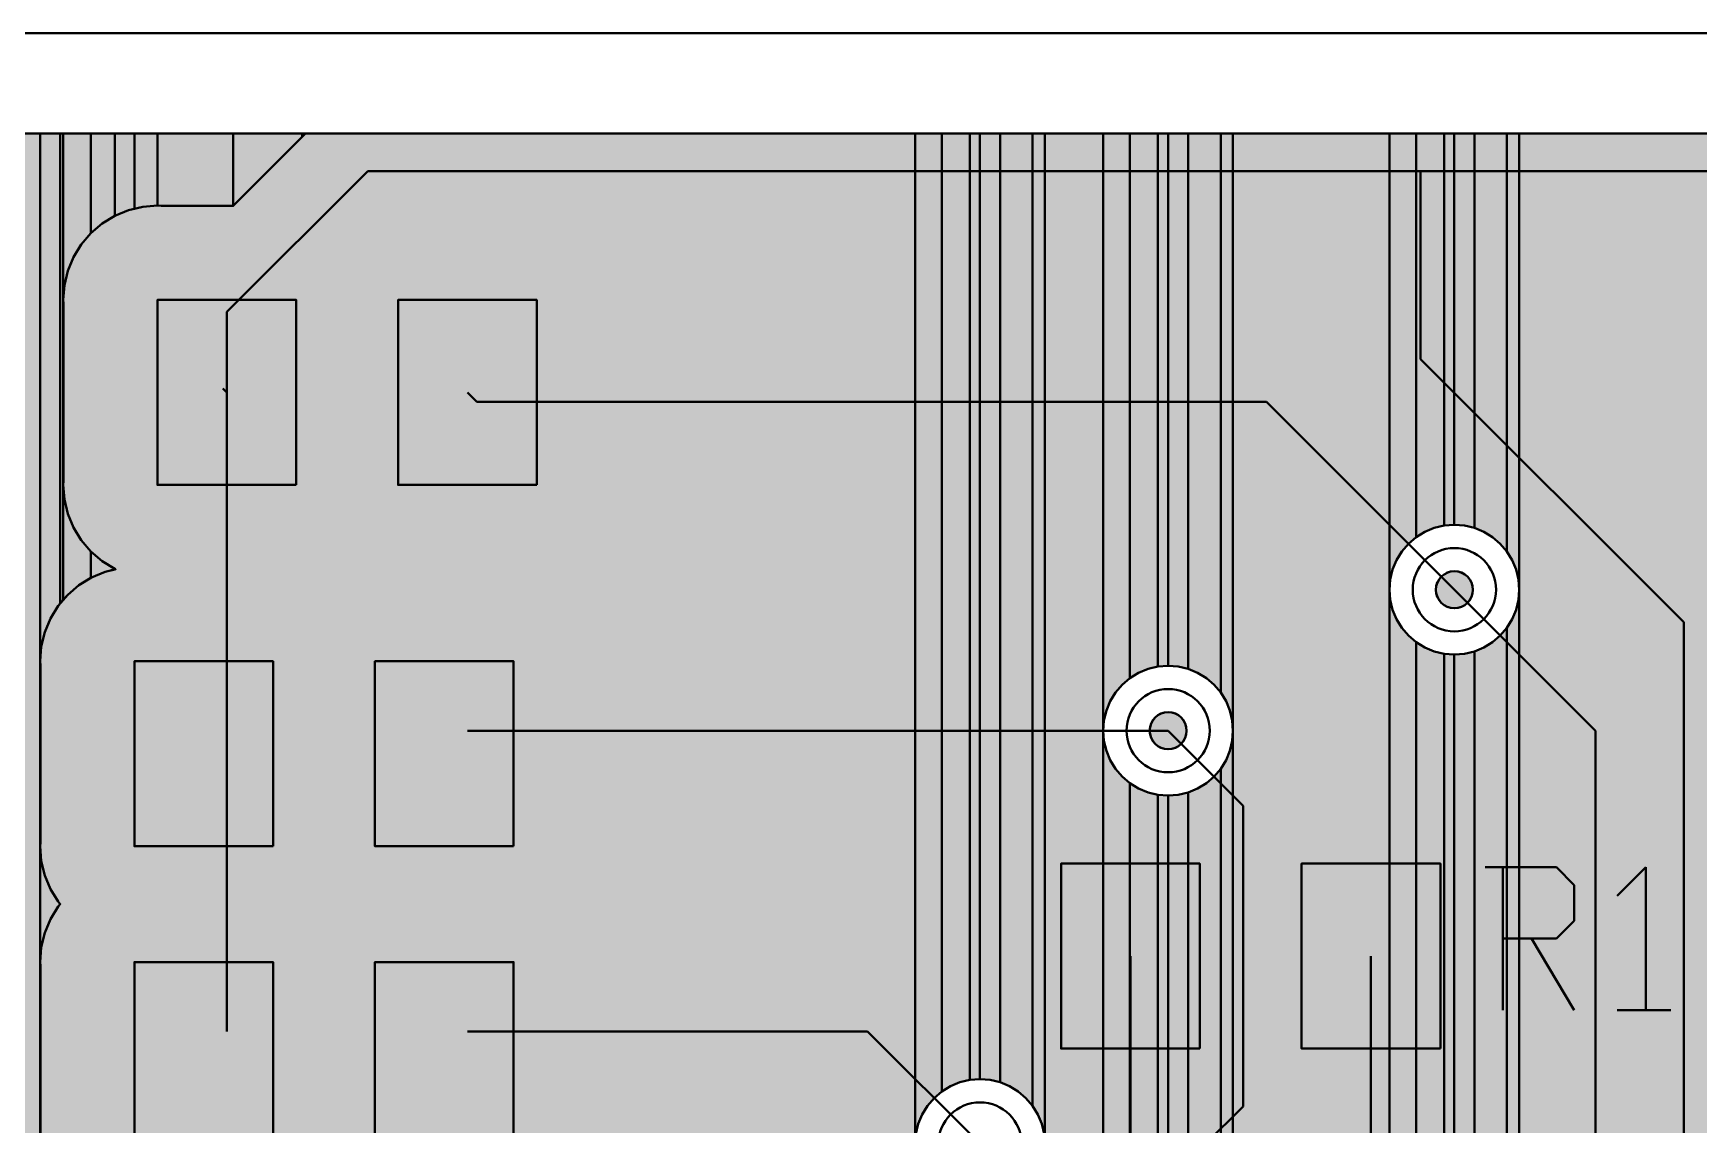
# Model space of a CAD drawing. Header units: millimetres. Extents: x 3.8 to 71.6, y 3.7 to 38.5.
# Drawn here: x 12.11 to 21.11, y 32.55 to 38.45 of the extents above; entities that cross this region are included whole.
import ezdxf

# ---------------------------------------------------------------- set-up
doc = ezdxf.new("R2010")
doc.units = ezdxf.units.MM
for name, color, linetype in [('bottom_copper', 7, 'Continuous'), ('drill_plated', 7, 'Continuous'), ('outline', 7, 'Continuous'), ('top_copper', 7, 'Continuous'), ('top_silk', 7, 'Continuous')]:
    doc.layers.add(name, color=color, linetype=linetype)

# ---------------------------------------------------------------- blocks, each defined once
blk = doc.blocks.new('Block15480')
at = {"layer": 'bottom_copper', "lineweight": 40}
for points in [[(0, 31.6496), (-0.0536, 31.6625), (-0.1085, 31.6668), (-0.109, 31.6667), (-0.109, 33.782), (0, 33.782), (0, 31.6496)], [(0.1755, 31.5221), (0.1398, 31.564), (0.0979, 31.5997), (0.0509, 31.6285), (0, 31.6496), (0, 33.782), (0.1755, 33.782), (0.1755, 31.5221)], [(0.2415, 31.3157), (0.2383, 31.3706), (0.2254, 31.4242), (0.2043, 31.4751), (0.1755, 31.5221), (0.1755, 33.782), (0.2415, 33.782), (0.2415, 31.3157)], [(1.4472, 0), (0.2415, 0), (0.2415, 33.782), (1.4472, 33.782), (1.4472, 0)], [(0.2415, 0), (0.1755, 0), (0.1755, 31.1093), (0.2043, 31.1563), (0.2254, 31.2072), (0.2383, 31.2608), (0.2415, 31.3157), (0.2415, 0)], [(0.1755, 0), (0, 0), (0, 30.9818), (0.0509, 31.0029), (0.0979, 31.0317), (0.1398, 31.0674), (0.1755, 31.1093), (0.1755, 0)], [(0, 0), (-0.1085, 0), (-0.109, 30.9647), (-0.1085, 30.9646), (-0.0536, 30.9689), (0, 30.9818), (0, 0)]]:
    blk.add_hatch(color=7, dxfattribs=at).paths.add_polyline_path(points, flags=0)
at = {"layer": 'bottom_copper', "color": 7, "lineweight": 40}
for points in [[(0, 31.6496), (-0.0536, 31.6625), (-0.1085, 31.6668), (-0.109, 31.6667), (-0.109, 33.782), (0, 33.782), (0, 31.6496)], [(0.1755, 31.5221), (0.1398, 31.564), (0.0979, 31.5997), (0.0509, 31.6285), (0, 31.6496), (0, 33.782), (0.1755, 33.782), (0.1755, 31.5221)], [(0.2415, 31.3157), (0.2383, 31.3706), (0.2254, 31.4242), (0.2043, 31.4751), (0.1755, 31.5221), (0.1755, 33.782), (0.2415, 33.782), (0.2415, 31.3157)], [(1.4472, 0), (0.2415, 0), (0.2415, 33.782), (1.4472, 33.782), (1.4472, 0)], [(0.2415, 0), (0.1755, 0), (0.1755, 31.1093), (0.2043, 31.1563), (0.2254, 31.2072), (0.2383, 31.2608), (0.2415, 31.3157), (0.2415, 0)], [(0.1755, 0), (0, 0), (0, 30.9818), (0.0509, 31.0029), (0.0979, 31.0317), (0.1398, 31.0674), (0.1755, 31.1093), (0.1755, 0)], [(0, 0), (-0.1085, 0), (-0.109, 30.9647), (-0.1085, 30.9646), (-0.0536, 30.9689), (0, 30.9818), (0, 0)]]:
    blk.add_lwpolyline(points, close=True, dxfattribs=at)
blk = doc.blocks.new('Block15701')
at = {"layer": 'bottom_copper', "lineweight": 40}
for points in [[(0, 30.8876), (-0.0536, 30.9005), (-0.1085, 30.9048), (-0.109, 30.9047), (-0.109, 33.782), (0, 33.782), (0, 30.8876)], [(0.1755, 30.7601), (0.1398, 30.802), (0.0979, 30.8377), (0.0509, 30.8665), (0, 30.8876), (0, 33.782), (0.1755, 33.782), (0.1755, 30.7601)], [(0.2415, 30.5537), (0.2383, 30.6086), (0.2254, 30.6622), (0.2043, 30.7131), (0.1755, 30.7601), (0.1755, 33.782), (0.2415, 33.782), (0.2415, 30.5537)], [(1.0873, 0), (0.2415, 0), (0.2415, 33.782), (1.0873, 33.782), (1.0873, 0)], [(1.232, 31.5997), (1.1901, 31.564), (1.1544, 31.5221), (1.1256, 31.4751), (1.1045, 31.4242), (1.0916, 31.3706), (1.0873, 31.3157), (1.0873, 33.782), (1.232, 33.782), (1.232, 31.5997)], [(1.3835, 31.6625), (1.3299, 31.6496), (1.279, 31.6285), (1.232, 31.5997), (1.232, 33.782), (1.3835, 33.782), (1.3835, 31.6625)], [(1.4379, 31.6667), (1.3835, 31.6625), (1.3835, 33.782), (1.4379, 33.782), (1.4379, 31.6667)], [(1.232, 0), (1.0873, 0), (1.0873, 31.3157), (1.0916, 31.2608), (1.1045, 31.2072), (1.1256, 31.1563), (1.1544, 31.1093), (1.1901, 31.0674), (1.232, 31.0317), (1.232, 0)], [(1.3835, 0), (1.232, 0), (1.232, 31.0317), (1.279, 31.0029), (1.3299, 30.9818), (1.3835, 30.9689), (1.3835, 0)], [(1.4379, 0), (1.3835, 0), (1.3835, 30.9689), (1.4379, 30.9647), (1.4379, 0)], [(0.2415, 0), (0.1755, 0), (0.1755, 30.3473), (0.2043, 30.3943), (0.2254, 30.4452), (0.2383, 30.4988), (0.2415, 30.5537), (0.2415, 0)], [(0.1755, 0), (0, 0), (0, 30.2198), (0.0509, 30.2409), (0.0979, 30.2697), (0.1398, 30.3054), (0.1755, 30.3473), (0.1755, 0)], [(0, 0), (-0.1085, 0), (-0.109, 30.2027), (-0.1085, 30.2026), (-0.0536, 30.2069), (0, 30.2198), (0, 0)]]:
    blk.add_hatch(color=7, dxfattribs=at).paths.add_polyline_path(points, flags=0)
at = {"layer": 'bottom_copper', "color": 7, "lineweight": 40}
for points in [[(0, 30.8876), (-0.0536, 30.9005), (-0.1085, 30.9048), (-0.109, 30.9047), (-0.109, 33.782), (0, 33.782), (0, 30.8876)], [(0.1755, 30.7601), (0.1398, 30.802), (0.0979, 30.8377), (0.0509, 30.8665), (0, 30.8876), (0, 33.782), (0.1755, 33.782), (0.1755, 30.7601)], [(0.2415, 30.5537), (0.2383, 30.6086), (0.2254, 30.6622), (0.2043, 30.7131), (0.1755, 30.7601), (0.1755, 33.782), (0.2415, 33.782), (0.2415, 30.5537)], [(1.0873, 0), (0.2415, 0), (0.2415, 33.782), (1.0873, 33.782), (1.0873, 0)], [(1.232, 31.5997), (1.1901, 31.564), (1.1544, 31.5221), (1.1256, 31.4751), (1.1045, 31.4242), (1.0916, 31.3706), (1.0873, 31.3157), (1.0873, 33.782), (1.232, 33.782), (1.232, 31.5997)], [(1.3835, 31.6625), (1.3299, 31.6496), (1.279, 31.6285), (1.232, 31.5997), (1.232, 33.782), (1.3835, 33.782), (1.3835, 31.6625)], [(1.4379, 31.6667), (1.3835, 31.6625), (1.3835, 33.782), (1.4379, 33.782), (1.4379, 31.6667)], [(1.232, 0), (1.0873, 0), (1.0873, 31.3157), (1.0916, 31.2608), (1.1045, 31.2072), (1.1256, 31.1563), (1.1544, 31.1093), (1.1901, 31.0674), (1.232, 31.0317), (1.232, 0)], [(1.3835, 0), (1.232, 0), (1.232, 31.0317), (1.279, 31.0029), (1.3299, 30.9818), (1.3835, 30.9689), (1.3835, 0)], [(1.4379, 0), (1.3835, 0), (1.3835, 30.9689), (1.4379, 30.9647), (1.4379, 0)], [(0.2415, 0), (0.1755, 0), (0.1755, 30.3473), (0.2043, 30.3943), (0.2254, 30.4452), (0.2383, 30.4988), (0.2415, 30.5537), (0.2415, 0)], [(0.1755, 0), (0, 0), (0, 30.2198), (0.0509, 30.2409), (0.0979, 30.2697), (0.1398, 30.3054), (0.1755, 30.3473), (0.1755, 0)], [(0, 0), (-0.1085, 0), (-0.109, 30.2027), (-0.1085, 30.2026), (-0.0536, 30.2069), (0, 30.2198), (0, 0)]]:
    blk.add_lwpolyline(points, close=True, dxfattribs=at)
blk = doc.blocks.new('Block15922')
at = {"layer": 'bottom_copper', "lineweight": 40}
for points in [[(0, 28.6532), (-0.0536, 28.6661), (-0.1085, 28.6704), (-0.109, 28.6703), (-0.109, 33.782), (0, 33.782), (0, 28.6532)], [(0.1755, 28.5257), (0.1398, 28.5676), (0.0979, 28.6033), (0.0509, 28.6321), (0, 28.6532), (0, 33.782), (0.1755, 33.782), (0.1755, 28.5257)], [(0.2415, 28.3193), (0.2383, 28.3742), (0.2254, 28.4278), (0.2043, 28.4787), (0.1755, 28.5257), (0.1755, 33.782), (0.2415, 33.782), (0.2415, 28.3193)], [(0.5571, 0), (0.2415, 0), (0.2415, 33.782), (0.5571, 33.782), (0.5571, 0)], [(0.7018, 30.8377), (0.66, 30.802), (0.6242, 30.7601), (0.5954, 30.7131), (0.5743, 30.6622), (0.5614, 30.6086), (0.5571, 30.5537), (0.5571, 33.782), (0.7018, 33.782), (0.7018, 30.8377)], [(0.8533, 30.9005), (0.7997, 30.8876), (0.7488, 30.8665), (0.7018, 30.8377), (0.7018, 33.782), (0.8533, 33.782), (0.8533, 30.9005)], [(0.9077, 30.9047), (0.8533, 30.9005), (0.8533, 33.782), (0.9077, 33.782), (0.9077, 30.9047)], [(0.7018, 0), (0.5571, 0), (0.5571, 30.5537), (0.5614, 30.4988), (0.5743, 30.4452), (0.5954, 30.3943), (0.6242, 30.3473), (0.66, 30.3054), (0.7018, 30.2697), (0.7018, 0)], [(0.8533, 0), (0.7018, 0), (0.7018, 30.2697), (0.7488, 30.2409), (0.7997, 30.2198), (0.8533, 30.2069), (0.8533, 0)], [(0.9077, 0), (0.8533, 0), (0.8533, 30.2069), (0.9077, 30.2027), (0.9077, 0)]]:
    blk.add_hatch(color=7, dxfattribs=at).paths.add_polyline_path(points, flags=0)
at = {"layer": 'bottom_copper', "color": 7, "lineweight": 40}
for points in [[(0, 28.6532), (-0.0536, 28.6661), (-0.1085, 28.6704), (-0.109, 28.6703), (-0.109, 33.782), (0, 33.782), (0, 28.6532)], [(0.1755, 28.5257), (0.1398, 28.5676), (0.0979, 28.6033), (0.0509, 28.6321), (0, 28.6532), (0, 33.782), (0.1755, 33.782), (0.1755, 28.5257)], [(0.2415, 28.3193), (0.2383, 28.3742), (0.2254, 28.4278), (0.2043, 28.4787), (0.1755, 28.5257), (0.1755, 33.782), (0.2415, 33.782), (0.2415, 28.3193)], [(0.5571, 0), (0.2415, 0), (0.2415, 33.782), (0.5571, 33.782), (0.5571, 0)], [(0.7018, 30.8377), (0.66, 30.802), (0.6242, 30.7601), (0.5954, 30.7131), (0.5743, 30.6622), (0.5614, 30.6086), (0.5571, 30.5537), (0.5571, 33.782), (0.7018, 33.782), (0.7018, 30.8377)], [(0.8533, 30.9005), (0.7997, 30.8876), (0.7488, 30.8665), (0.7018, 30.8377), (0.7018, 33.782), (0.8533, 33.782), (0.8533, 30.9005)], [(0.9077, 30.9047), (0.8533, 30.9005), (0.8533, 33.782), (0.9077, 33.782), (0.9077, 30.9047)], [(0.7018, 0), (0.5571, 0), (0.5571, 30.5537), (0.5614, 30.4988), (0.5743, 30.4452), (0.5954, 30.3943), (0.6242, 30.3473), (0.66, 30.3054), (0.7018, 30.2697), (0.7018, 0)], [(0.8533, 0), (0.7018, 0), (0.7018, 30.2697), (0.7488, 30.2409), (0.7997, 30.2198), (0.8533, 30.2069), (0.8533, 0)], [(0.9077, 0), (0.8533, 0), (0.8533, 30.2069), (0.9077, 30.2027), (0.9077, 0)]]:
    blk.add_lwpolyline(points, close=True, dxfattribs=at)
blk = doc.blocks.new('Block16235')
at = {"layer": 'bottom_copper', "lineweight": 40}
for points in [[(10.2088, 0), (0.8342, 0), (0.8342, 33.782), (10.2088, 33.782), (10.2088, 0)], [(10.3535, 28.6033), (10.3116, 28.5676), (10.2759, 28.5257), (10.2471, 28.4787), (10.226, 28.4278), (10.2131, 28.3742), (10.2088, 28.3193), (10.2088, 33.782), (10.3535, 33.782), (10.3535, 28.6033)], [(10.505, 28.6661), (10.4514, 28.6532), (10.4005, 28.6321), (10.3535, 28.6033), (10.3535, 33.782), (10.505, 33.782), (10.505, 28.6661)], [(10.5594, 28.6703), (10.505, 28.6661), (10.505, 33.782), (10.5594, 33.782), (10.5594, 28.6703)]]:
    blk.add_hatch(color=7, dxfattribs=at).paths.add_polyline_path(points, flags=0)
at = {"layer": 'bottom_copper', "color": 7, "lineweight": 40}
for points in [[(10.2088, 0), (0.8342, 0), (0.8342, 33.782), (10.2088, 33.782), (10.2088, 0)], [(10.3535, 28.6033), (10.3116, 28.5676), (10.2759, 28.5257), (10.2471, 28.4787), (10.226, 28.4278), (10.2131, 28.3742), (10.2088, 28.3193), (10.2088, 33.782), (10.3535, 33.782), (10.3535, 28.6033)], [(10.505, 28.6661), (10.4514, 28.6532), (10.4005, 28.6321), (10.3535, 28.6033), (10.3535, 33.782), (10.505, 33.782), (10.505, 28.6661)], [(10.5594, 28.6703), (10.505, 28.6661), (10.505, 33.782), (10.5594, 33.782), (10.5594, 28.6703)]]:
    blk.add_lwpolyline(points, close=True, dxfattribs=at)
blk = doc.blocks.new('Block43990')
at = {"layer": 'top_copper', "lineweight": 40}
for points in [[(5.8872, 0), (1.2413, 0), (1.2413, 33.782), (5.8872, 33.782), (5.8872, 0)], [(5.996, 31.2416), (5.9845, 31.2281), (5.9427, 31.1599), (5.9121, 31.0861), (5.8935, 31.0083), (5.8872, 30.9286), (5.8872, 33.782), (5.996, 33.782), (5.996, 31.2416)], [(6.0121, 31.2604), (5.996, 31.2416), (5.996, 33.782), (6.0121, 33.782), (6.0121, 31.2604)], [(6.1614, 33.2427), (6.1095, 33.1819), (6.0677, 33.1137), (6.0371, 33.0398), (6.0184, 32.9621), (6.0121, 32.8824), (6.0121, 33.782), (6.1614, 33.782), (6.1614, 33.2427)], [(6.2904, 33.3364), (6.2222, 33.2946), (6.1614, 33.2427), (6.1614, 33.782), (6.2904, 33.782), (6.2904, 33.3364)], [(6.3967, 33.3748), (6.3642, 33.367), (6.2904, 33.3364), (6.2904, 33.782), (6.3967, 33.782), (6.3967, 33.3748)], [(6.5217, 33.3919), (6.442, 33.3857), (6.3967, 33.3748), (6.3967, 33.782), (6.5217, 33.782), (6.5217, 33.3919)], [(6.9309, 33.3904), (6.5416, 33.3904), (6.5217, 33.3919), (6.5217, 33.782), (6.9309, 33.782), (6.9309, 33.3904)], [(7.304, 33.7635), (6.9309, 33.3904), (6.9309, 33.782), (7.304, 33.782), (7.304, 33.7635)], [(7.304, 33.7635), (7.304, 33.782), (7.3225, 33.782), (7.304, 33.7635)], [(6.0137, 31.9025), (6.0121, 31.8826), (6.0121, 32.8824), (6.0137, 32.8625), (6.0137, 31.9025)], [(6.1614, 31.3802), (6.0972, 31.3409), (6.0364, 31.2889), (6.0121, 31.2604), (6.0121, 31.8826), (6.0184, 31.8029), (6.0371, 31.7252), (6.0677, 31.6513), (6.1095, 31.5831), (6.1614, 31.5223), (6.1614, 31.3802)], [(6.2904, 31.4255), (6.2393, 31.4132), (6.1654, 31.3826), (6.1614, 31.3802), (6.1614, 31.5223), (6.2222, 31.4704), (6.2904, 31.4286), (6.2904, 31.4255)], [(6.2904, 31.4255), (6.2904, 31.4286), (6.2951, 31.4266), (6.2904, 31.4255)], [(5.8887, 29.9488), (5.8872, 29.9289), (5.8872, 30.9286), (5.8887, 30.9087), (5.8887, 29.9488)], [(5.9845, 29.6025), (5.9427, 29.5343), (5.9121, 29.4605), (5.8935, 29.3827), (5.8872, 29.303), (5.8872, 29.9289), (5.8935, 29.8491), (5.9121, 29.7714), (5.9427, 29.6975), (5.9845, 29.6293), (5.996, 29.6159), (5.9845, 29.6025)], [(5.8887, 28.3232), (5.8872, 28.3033), (5.8872, 29.303), (5.8887, 29.2831), (5.8887, 28.3232)]]:
    blk.add_hatch(color=7, dxfattribs=at).paths.add_polyline_path(points, flags=0)
at = {"layer": 'top_copper', "color": 7, "lineweight": 40}
for points in [[(5.8872, 0), (1.2413, 0), (1.2413, 33.782), (5.8872, 33.782), (5.8872, 0)], [(5.996, 31.2416), (5.9845, 31.2281), (5.9427, 31.1599), (5.9121, 31.0861), (5.8935, 31.0083), (5.8872, 30.9286), (5.8872, 33.782), (5.996, 33.782), (5.996, 31.2416)], [(6.0121, 31.2604), (5.996, 31.2416), (5.996, 33.782), (6.0121, 33.782), (6.0121, 31.2604)], [(6.1614, 33.2427), (6.1095, 33.1819), (6.0677, 33.1137), (6.0371, 33.0398), (6.0184, 32.9621), (6.0121, 32.8824), (6.0121, 33.782), (6.1614, 33.782), (6.1614, 33.2427)], [(6.2904, 33.3364), (6.2222, 33.2946), (6.1614, 33.2427), (6.1614, 33.782), (6.2904, 33.782), (6.2904, 33.3364)], [(6.3967, 33.3748), (6.3642, 33.367), (6.2904, 33.3364), (6.2904, 33.782), (6.3967, 33.782), (6.3967, 33.3748)], [(6.5217, 33.3919), (6.442, 33.3857), (6.3967, 33.3748), (6.3967, 33.782), (6.5217, 33.782), (6.5217, 33.3919)], [(6.9309, 33.3904), (6.5416, 33.3904), (6.5217, 33.3919), (6.5217, 33.782), (6.9309, 33.782), (6.9309, 33.3904)], [(7.304, 33.7635), (6.9309, 33.3904), (6.9309, 33.782), (7.304, 33.782), (7.304, 33.7635)], [(7.304, 33.7635), (7.304, 33.782), (7.3225, 33.782), (7.304, 33.7635)], [(6.0137, 31.9025), (6.0121, 31.8826), (6.0121, 32.8824), (6.0137, 32.8625), (6.0137, 31.9025)], [(6.1614, 31.3802), (6.0972, 31.3409), (6.0364, 31.2889), (6.0121, 31.2604), (6.0121, 31.8826), (6.0184, 31.8029), (6.0371, 31.7252), (6.0677, 31.6513), (6.1095, 31.5831), (6.1614, 31.5223), (6.1614, 31.3802)], [(6.2904, 31.4255), (6.2393, 31.4132), (6.1654, 31.3826), (6.1614, 31.3802), (6.1614, 31.5223), (6.2222, 31.4704), (6.2904, 31.4286), (6.2904, 31.4255)], [(6.2904, 31.4255), (6.2904, 31.4286), (6.2951, 31.4266), (6.2904, 31.4255)], [(5.8887, 29.9488), (5.8872, 29.9289), (5.8872, 30.9286), (5.8887, 30.9087), (5.8887, 29.9488)], [(5.9845, 29.6025), (5.9427, 29.5343), (5.9121, 29.4605), (5.8935, 29.3827), (5.8872, 29.303), (5.8872, 29.9289), (5.8935, 29.8491), (5.9121, 29.7714), (5.9427, 29.6975), (5.9845, 29.6293), (5.996, 29.6159), (5.9845, 29.6025)], [(5.8887, 28.3232), (5.8872, 28.3033), (5.8872, 29.303), (5.8887, 29.2831), (5.8887, 28.3232)]]:
    blk.add_lwpolyline(points, close=True, dxfattribs=at)

msp = doc.modelspace()

# ---------------------------------------------------------------- hatches: boundary and pattern name
at = {"layer": 'bottom_copper', "lineweight": 40}
for points in [[(19.8921, 35.4225), (19.8864, 35.4037), (19.8771, 35.3864), (19.8647, 35.3713), (19.8496, 35.3589), (19.8323, 35.3496), (19.8135, 35.3439), (19.794, 35.342), (19.7745, 35.3439), (19.7557, 35.3496), (19.7384, 35.3589), (19.7233, 35.3713), (19.7109, 35.3864), (19.7016, 35.4037), (19.6959, 35.4225), (19.694, 35.442), (19.6959, 35.4615), (19.7016, 35.4803), (19.7109, 35.4976), (19.7233, 35.5127), (19.7384, 35.5251), (19.7557, 35.5344), (19.7745, 35.5401), (19.794, 35.542), (19.8135, 35.5401), (19.8323, 35.5344), (19.8496, 35.5251), (19.8647, 35.5127), (19.8771, 35.4976), (19.8864, 35.4803), (19.8921, 35.4615), (19.894, 35.442), (19.8921, 35.4225)], [(18.3452, 34.6605), (18.3395, 34.6417), (18.3302, 34.6244), (18.3178, 34.6093), (18.3027, 34.5969), (18.2854, 34.5876), (18.2666, 34.5819), (18.2471, 34.58), (18.2276, 34.5819), (18.2088, 34.5876), (18.1915, 34.5969), (18.1764, 34.6093), (18.164, 34.6244), (18.1547, 34.6417), (18.149, 34.6605), (18.1471, 34.68), (18.149, 34.6995), (18.1547, 34.7183), (18.164, 34.7356), (18.1764, 34.7507), (18.1915, 34.7631), (18.2088, 34.7724), (18.2276, 34.7781), (18.2471, 34.78), (18.2666, 34.7781), (18.2854, 34.7724), (18.3027, 34.7631), (18.3178, 34.7507), (18.3302, 34.7356), (18.3395, 34.7183), (18.3452, 34.6995), (18.3471, 34.68), (18.3452, 34.6605)]]:
    msp.add_hatch(color=7, dxfattribs=at).paths.add_polyline_path(points, flags=0)
at = {"layer": 'drill_plated', "lineweight": 40}
for points in [[(19.8921, 35.4225), (19.8864, 35.4037), (19.8771, 35.3864), (19.8647, 35.3713), (19.8496, 35.3589), (19.8323, 35.3496), (19.8135, 35.3439), (19.794, 35.342), (19.7745, 35.3439), (19.7557, 35.3496), (19.7384, 35.3589), (19.7233, 35.3713), (19.7109, 35.3864), (19.7016, 35.4037), (19.6959, 35.4225), (19.694, 35.442), (19.6959, 35.4615), (19.7016, 35.4803), (19.7109, 35.4976), (19.7233, 35.5127), (19.7384, 35.5251), (19.7557, 35.5344), (19.7745, 35.5401), (19.794, 35.542), (19.8135, 35.5401), (19.8323, 35.5344), (19.8496, 35.5251), (19.8647, 35.5127), (19.8771, 35.4976), (19.8864, 35.4803), (19.8921, 35.4615), (19.894, 35.442), (19.8921, 35.4225)], [(18.3452, 34.6605), (18.3395, 34.6417), (18.3302, 34.6244), (18.3178, 34.6093), (18.3027, 34.5969), (18.2854, 34.5876), (18.2666, 34.5819), (18.2471, 34.58), (18.2276, 34.5819), (18.2088, 34.5876), (18.1915, 34.5969), (18.1764, 34.6093), (18.164, 34.6244), (18.1547, 34.6417), (18.149, 34.6605), (18.1471, 34.68), (18.149, 34.6995), (18.1547, 34.7183), (18.164, 34.7356), (18.1764, 34.7507), (18.1915, 34.7631), (18.2088, 34.7724), (18.2276, 34.7781), (18.2471, 34.78), (18.2666, 34.7781), (18.2854, 34.7724), (18.3027, 34.7631), (18.3178, 34.7507), (18.3302, 34.7356), (18.3395, 34.7183), (18.3452, 34.6995), (18.3471, 34.68), (18.3452, 34.6605)]]:
    msp.add_hatch(color=7, dxfattribs=at).paths.add_polyline_path(points, flags=0)
at = {"layer": 'top_copper', "lineweight": 40}
for points in [[(13.5349, 36.0089), (12.7851, 36.0089), (12.7851, 37.0087), (13.5349, 37.0087), (13.5349, 36.0089)], [(14.8349, 36.0089), (14.0851, 36.0089), (14.0851, 37.0087), (14.8349, 37.0087), (14.8349, 36.0089)], [(19.8921, 35.4225), (19.8864, 35.4037), (19.8771, 35.3864), (19.8647, 35.3713), (19.8496, 35.3589), (19.8323, 35.3496), (19.8135, 35.3439), (19.794, 35.342), (19.7745, 35.3439), (19.7557, 35.3496), (19.7384, 35.3589), (19.7233, 35.3713), (19.7109, 35.3864), (19.7016, 35.4037), (19.6959, 35.4225), (19.694, 35.442), (19.6959, 35.4615), (19.7016, 35.4803), (19.7109, 35.4976), (19.7233, 35.5127), (19.7384, 35.5251), (19.7557, 35.5344), (19.7745, 35.5401), (19.794, 35.542), (19.8135, 35.5401), (19.8323, 35.5344), (19.8496, 35.5251), (19.8647, 35.5127), (19.8771, 35.4976), (19.8864, 35.4803), (19.8921, 35.4615), (19.894, 35.442), (19.8921, 35.4225)], [(13.41, 34.0552), (12.6601, 34.0552), (12.6601, 35.0549), (13.41, 35.0549), (13.41, 34.0552)], [(14.7099, 34.0552), (13.9601, 34.0552), (13.9601, 35.0549), (14.7099, 35.0549), (14.7099, 34.0552)], [(18.3452, 34.6605), (18.3395, 34.6417), (18.3302, 34.6244), (18.3178, 34.6093), (18.3027, 34.5969), (18.2854, 34.5876), (18.2666, 34.5819), (18.2471, 34.58), (18.2276, 34.5819), (18.2088, 34.5876), (18.1915, 34.5969), (18.1764, 34.6093), (18.164, 34.6244), (18.1547, 34.6417), (18.149, 34.6605), (18.1471, 34.68), (18.149, 34.6995), (18.1547, 34.7183), (18.164, 34.7356), (18.1764, 34.7507), (18.1915, 34.7631), (18.2088, 34.7724), (18.2276, 34.7781), (18.2471, 34.78), (18.2666, 34.7781), (18.2854, 34.7724), (18.3027, 34.7631), (18.3178, 34.7507), (18.3302, 34.7356), (18.3395, 34.7183), (18.3452, 34.6995), (18.3471, 34.68), (18.3452, 34.6605)], [(18.4181, 32.9617), (17.6683, 32.9617), (17.6683, 33.9615), (18.4181, 33.9615), (18.4181, 32.9617)], [(19.7181, 32.9617), (18.9683, 32.9617), (18.9683, 33.9615), (19.7181, 33.9615), (19.7181, 32.9617)], [(13.41, 32.4296), (12.6601, 32.4296), (12.6601, 33.4293), (13.41, 33.4293), (13.41, 32.4296)], [(14.7099, 32.4296), (13.9601, 32.4296), (13.9601, 33.4293), (14.7099, 33.4293), (14.7099, 32.4296)]]:
    msp.add_hatch(color=7, dxfattribs=at).paths.add_polyline_path(points, flags=0)

# ---------------------------------------------------------------- linework, layer by layer
at = {"layer": 'bottom_copper', "color": 7, "lineweight": 40}
for p, q in [((6.1999, 37.9083), (17.2299, 37.9083)), ((17.2299, 32.7966), (17.2299, 37.9083)), ((17.2299, 37.9083), (18.2466, 37.9083)), ((17.2299, 37.9083), (17.2299, 32.7966)), ((18.2466, 35.031), (18.2466, 37.9083)), ((18.2466, 37.9083), (19.7935, 37.9083)), ((18.2466, 37.9083), (18.2466, 35.031)), ((19.7935, 35.793), (19.7935, 37.9083)), ((19.7935, 37.9083), (21.7003, 37.9083)), ((19.7935, 37.9083), (19.7935, 35.793)), ((19.6346, 35.7548), (19.5876, 35.726)), ((19.6855, 35.7759), (19.6346, 35.7548)), ((19.7391, 35.7888), (19.6855, 35.7759)), ((19.7935, 35.793), (19.7391, 35.7888)), ((19.794, 35.7931), (19.7935, 35.793)), ((19.8489, 35.7888), (19.794, 35.7931)), ((19.9025, 35.7759), (19.8489, 35.7888)), ((19.9534, 35.7548), (19.9025, 35.7759)), ((20.0004, 35.726), (19.9534, 35.7548)), ((19.51, 35.6484), (19.4812, 35.6014)), ((19.5457, 35.6903), (19.51, 35.6484)), ((19.5876, 35.726), (19.5457, 35.6903)), ((20.0423, 35.6903), (20.0004, 35.726)), ((20.078, 35.6484), (20.0423, 35.6903)), ((20.1068, 35.6014), (20.078, 35.6484)), ((19.4812, 35.6014), (19.4601, 35.5505)), ((20.1279, 35.5505), (20.1068, 35.6014)), ((19.4472, 35.4969), (19.4429, 35.442)), ((19.4601, 35.5505), (19.4472, 35.4969)), ((20.1408, 35.4969), (20.1279, 35.5505)), ((20.144, 35.442), (20.1408, 35.4969)), ((19.4429, 35.442), (19.4472, 35.3871)), ((19.4472, 35.3871), (19.4601, 35.3335)), ((20.1279, 35.3335), (20.1408, 35.3871)), ((20.1408, 35.3871), (20.144, 35.442)), ((19.4601, 35.3335), (19.4812, 35.2826)), ((19.4812, 35.2826), (19.51, 35.2356)), ((20.078, 35.2356), (20.1068, 35.2826)), ((20.1068, 35.2826), (20.1279, 35.3335)), ((19.51, 35.2356), (19.5457, 35.1937)), ((19.5457, 35.1937), (19.5876, 35.158)), ((20.0004, 35.158), (20.0423, 35.1937)), ((20.0423, 35.1937), (20.078, 35.2356)), ((19.5876, 35.158), (19.6346, 35.1292)), ((19.6346, 35.1292), (19.6855, 35.1081)), ((19.6855, 35.1081), (19.7391, 35.0952)), ((19.8489, 35.0952), (19.9025, 35.1081)), ((19.9025, 35.1081), (19.9534, 35.1292)), ((19.9534, 35.1292), (20.0004, 35.158)), ((18.1386, 35.0139), (18.0877, 34.9928)), ((18.1922, 35.0268), (18.1386, 35.0139)), ((18.2466, 35.031), (18.1922, 35.0268)), ((18.2471, 35.0311), (18.2466, 35.031)), ((18.302, 35.0268), (18.2471, 35.0311)), ((18.3556, 35.0139), (18.302, 35.0268)), ((18.4065, 34.9928), (18.3556, 35.0139)), ((19.7391, 35.0952), (19.7935, 35.091)), ((19.7935, 4.1263), (19.7935, 35.091)), ((19.7935, 35.091), (19.794, 35.0909)), ((19.7935, 35.091), (19.7935, 4.1263)), ((19.794, 35.0909), (19.8489, 35.0952)), ((17.9989, 34.9283), (17.9631, 34.8864)), ((18.0407, 34.964), (17.9989, 34.9283)), ((18.0877, 34.9928), (18.0407, 34.964)), ((18.4535, 34.964), (18.4065, 34.9928)), ((18.4954, 34.9283), (18.4535, 34.964)), ((18.5311, 34.8864), (18.4954, 34.9283)), ((17.9343, 34.8394), (17.9132, 34.7885)), ((17.9631, 34.8864), (17.9343, 34.8394)), ((18.5599, 34.8394), (18.5311, 34.8864)), ((18.581, 34.7885), (18.5599, 34.8394)), ((17.9132, 34.7885), (17.9003, 34.7349)), ((18.5939, 34.7349), (18.581, 34.7885)), ((17.9003, 34.7349), (17.896, 34.68)), ((17.896, 34.68), (17.9003, 34.6251)), ((18.5971, 34.68), (18.5939, 34.7349)), ((18.5939, 34.6251), (18.5971, 34.68)), ((17.9003, 34.6251), (17.9132, 34.5715)), ((17.9132, 34.5715), (17.9343, 34.5206)), ((18.5599, 34.5206), (18.581, 34.5715)), ((18.581, 34.5715), (18.5939, 34.6251)), ((17.9343, 34.5206), (17.9631, 34.4736)), ((17.9631, 34.4736), (17.9989, 34.4317)), ((18.4954, 34.4317), (18.5311, 34.4736)), ((18.5311, 34.4736), (18.5599, 34.5206)), ((17.9989, 34.4317), (18.0407, 34.396)), ((18.0407, 34.396), (18.0877, 34.3672)), ((18.4065, 34.3672), (18.4535, 34.396)), ((18.4535, 34.396), (18.4954, 34.4317)), ((18.0877, 34.3672), (18.1386, 34.3461)), ((18.1386, 34.3461), (18.1922, 34.3332)), ((18.1922, 34.3332), (18.2466, 34.329)), ((18.2466, 4.1263), (18.2466, 34.329)), ((18.2466, 34.329), (18.2471, 34.3289)), ((18.2466, 34.329), (18.2466, 4.1263)), ((18.2471, 34.3289), (18.302, 34.3332)), ((18.302, 34.3332), (18.3556, 34.3461)), ((18.3556, 34.3461), (18.4065, 34.3672)), ((17.1219, 32.7795), (17.071, 32.7584)), ((17.1755, 32.7924), (17.1219, 32.7795)), ((17.2299, 32.7966), (17.1755, 32.7924)), ((17.2304, 32.7967), (17.2299, 32.7966)), ((17.2853, 32.7924), (17.2304, 32.7967)), ((17.3389, 32.7795), (17.2853, 32.7924)), ((17.3898, 32.7584), (17.3389, 32.7795)), ((16.9821, 32.6939), (16.9464, 32.652)), ((17.024, 32.7296), (16.9821, 32.6939)), ((17.071, 32.7584), (17.024, 32.7296)), ((17.4368, 32.7296), (17.3898, 32.7584)), ((17.4787, 32.6939), (17.4368, 32.7296)), ((17.5144, 32.652), (17.4787, 32.6939)), ((16.9176, 32.605), (16.8965, 32.5541)), ((16.9464, 32.652), (16.9176, 32.605)), ((17.5432, 32.605), (17.5144, 32.652)), ((17.5643, 32.5541), (17.5432, 32.605)), ((16.8965, 32.5541), (16.8836, 32.5005)), ((17.5772, 32.5005), (17.5643, 32.5541))]:
    msp.add_line(p, q, dxfattribs=at)
for points in [[(19.8921, 35.4225), (19.8864, 35.4037), (19.8771, 35.3864), (19.8647, 35.3713), (19.8496, 35.3589), (19.8323, 35.3496), (19.8135, 35.3439), (19.794, 35.342), (19.7745, 35.3439), (19.7557, 35.3496), (19.7384, 35.3589), (19.7233, 35.3713), (19.7109, 35.3864), (19.7016, 35.4037), (19.6959, 35.4225), (19.694, 35.442), (19.6959, 35.4615), (19.7016, 35.4803), (19.7109, 35.4976), (19.7233, 35.5127), (19.7384, 35.5251), (19.7557, 35.5344), (19.7745, 35.5401), (19.794, 35.542), (19.8135, 35.5401), (19.8323, 35.5344), (19.8496, 35.5251), (19.8647, 35.5127), (19.8771, 35.4976), (19.8864, 35.4803), (19.8921, 35.4615), (19.894, 35.442), (19.8921, 35.4225)], [(18.3452, 34.6605), (18.3395, 34.6417), (18.3302, 34.6244), (18.3178, 34.6093), (18.3027, 34.5969), (18.2854, 34.5876), (18.2666, 34.5819), (18.2471, 34.58), (18.2276, 34.5819), (18.2088, 34.5876), (18.1915, 34.5969), (18.1764, 34.6093), (18.164, 34.6244), (18.1547, 34.6417), (18.149, 34.6605), (18.1471, 34.68), (18.149, 34.6995), (18.1547, 34.7183), (18.164, 34.7356), (18.1764, 34.7507), (18.1915, 34.7631), (18.2088, 34.7724), (18.2276, 34.7781), (18.2471, 34.78), (18.2666, 34.7781), (18.2854, 34.7724), (18.3027, 34.7631), (18.3178, 34.7507), (18.3302, 34.7356), (18.3395, 34.7183), (18.3452, 34.6995), (18.3471, 34.68), (18.3452, 34.6605)]]:
    msp.add_lwpolyline(points, close=True, dxfattribs=at)
for centre, major_axis in [((19.794, 35.442), (0.225, 0)), ((19.794, 35.442), (0.1, 0)), ((18.2471, 34.68), (0.225, 0)), ((18.2471, 34.68), (0.1, 0)), ((17.2304, 32.4456), (0.225, 0))]:
    msp.add_ellipse(centre, major_axis=major_axis, ratio=1, dxfattribs=at)
at = {"layer": 'drill_plated', "color": 7, "lineweight": 40}
for points in [[(19.8921, 35.4225), (19.8864, 35.4037), (19.8771, 35.3864), (19.8647, 35.3713), (19.8496, 35.3589), (19.8323, 35.3496), (19.8135, 35.3439), (19.794, 35.342), (19.7745, 35.3439), (19.7557, 35.3496), (19.7384, 35.3589), (19.7233, 35.3713), (19.7109, 35.3864), (19.7016, 35.4037), (19.6959, 35.4225), (19.694, 35.442), (19.6959, 35.4615), (19.7016, 35.4803), (19.7109, 35.4976), (19.7233, 35.5127), (19.7384, 35.5251), (19.7557, 35.5344), (19.7745, 35.5401), (19.794, 35.542), (19.8135, 35.5401), (19.8323, 35.5344), (19.8496, 35.5251), (19.8647, 35.5127), (19.8771, 35.4976), (19.8864, 35.4803), (19.8921, 35.4615), (19.894, 35.442), (19.8921, 35.4225)], [(18.3452, 34.6605), (18.3395, 34.6417), (18.3302, 34.6244), (18.3178, 34.6093), (18.3027, 34.5969), (18.2854, 34.5876), (18.2666, 34.5819), (18.2471, 34.58), (18.2276, 34.5819), (18.2088, 34.5876), (18.1915, 34.5969), (18.1764, 34.6093), (18.164, 34.6244), (18.1547, 34.6417), (18.149, 34.6605), (18.1471, 34.68), (18.149, 34.6995), (18.1547, 34.7183), (18.164, 34.7356), (18.1764, 34.7507), (18.1915, 34.7631), (18.2088, 34.7724), (18.2276, 34.7781), (18.2471, 34.78), (18.2666, 34.7781), (18.2854, 34.7724), (18.3027, 34.7631), (18.3178, 34.7507), (18.3302, 34.7356), (18.3395, 34.7183), (18.3452, 34.6995), (18.3471, 34.68), (18.3452, 34.6605)]]:
    msp.add_lwpolyline(points, close=True, dxfattribs=at)
for centre in [(19.794, 35.442), (18.2471, 34.68)]:
    msp.add_ellipse(centre, major_axis=(0.1, 0), ratio=1, dxfattribs=at)
at = {"layer": 'outline', "color": 7, "lineweight": 40}
msp.add_line((3.82, 38.45), (71.58, 38.45), dxfattribs=at)
at = {"layer": 'top_copper', "color": 7, "lineweight": 40}
for p, q in [((6.1999, 37.9083), (13.5859, 37.9083)), ((13.5859, 37.9083), (13.1943, 37.5167)), ((13.16, 36.9436), (13.9215, 37.7051)), ((13.9215, 37.7051), (67.5663, 37.7051)), ((19.6111, 36.6891), (19.6111, 37.7051)), ((12.5538, 37.4627), (12.4856, 37.4209)), ((12.6276, 37.4933), (12.5538, 37.4627)), ((12.7054, 37.512), (12.6276, 37.4933)), ((12.7851, 37.5182), (12.7054, 37.512)), ((12.805, 37.5167), (12.7851, 37.5182)), ((13.1943, 37.5167), (12.805, 37.5167)), ((12.4248, 37.369), (12.3729, 37.3082)), ((12.4856, 37.4209), (12.4248, 37.369)), ((12.3729, 37.3082), (12.3311, 37.24)), ((12.3311, 37.24), (12.3005, 37.1661)), ((12.2818, 37.0884), (12.2755, 37.0087)), ((12.3005, 37.1661), (12.2818, 37.0884)), ((12.2755, 37.0087), (12.2771, 36.9888)), ((13.5349, 37.0087), (12.7851, 37.0087)), ((12.7851, 37.0087), (12.7851, 36.0089)), ((13.5349, 36.0089), (13.5349, 37.0087)), ((14.8349, 37.0087), (14.0851, 37.0087)), ((14.0851, 37.0087), (14.0851, 36.0089)), ((14.8349, 36.0089), (14.8349, 37.0087)), ((12.2771, 36.9888), (12.2771, 36.0288)), ((13.16, 33.0544), (13.16, 36.9436)), ((21.0335, 35.2667), (19.6111, 36.6891)), ((13.1392, 36.5296), (13.16, 36.5088)), ((14.5108, 36.458), (14.46, 36.5088)), ((18.778, 36.458), (14.5108, 36.458)), ((20.556, 34.68), (18.778, 36.458)), ((12.2771, 36.0288), (12.2755, 36.0089)), ((12.2755, 36.0089), (12.2818, 35.9292)), ((12.7851, 36.0089), (13.5349, 36.0089)), ((14.0851, 36.0089), (14.8349, 36.0089)), ((12.2818, 35.9292), (12.3005, 35.8515)), ((12.3005, 35.8515), (12.3311, 35.7776)), ((12.3311, 35.7776), (12.3729, 35.7094)), ((12.3729, 35.7094), (12.4248, 35.6486)), ((12.4248, 35.6486), (12.4856, 35.5967)), ((12.4856, 35.5967), (12.5538, 35.5549)), ((12.5585, 35.5529), (12.5027, 35.5395)), ((12.5538, 35.5549), (12.5585, 35.5529)), ((12.3606, 35.4672), (12.2998, 35.4152)), ((12.4288, 35.5089), (12.3606, 35.4672)), ((12.5027, 35.5395), (12.4288, 35.5089)), ((12.2998, 35.4152), (12.2479, 35.3544)), ((12.2061, 35.2862), (12.1755, 35.2124)), ((12.2479, 35.3544), (12.2061, 35.2862)), ((12.1755, 35.2124), (12.1569, 35.1346)), ((21.0335, 31.8123), (21.0335, 35.2667)), ((12.1569, 35.1346), (12.1506, 35.0549)), ((12.1506, 35.0549), (12.1521, 35.035)), ((12.1521, 35.035), (12.1521, 34.0751)), ((13.41, 35.0549), (12.6601, 35.0549)), ((12.6601, 35.0549), (12.6601, 34.0552)), ((13.41, 34.0552), (13.41, 35.0549)), ((14.7099, 35.0549), (13.9601, 35.0549)), ((13.9601, 35.0549), (13.9601, 34.0552)), ((14.7099, 34.0552), (14.7099, 35.0549)), ((14.46, 34.68), (18.2471, 34.68)), ((18.2471, 34.68), (18.6528, 34.2744)), ((20.556, 32.14), (20.556, 34.68)), ((18.6528, 32.6488), (18.6528, 34.2744)), ((12.1521, 34.0751), (12.1506, 34.0552)), ((12.1506, 34.0552), (12.1569, 33.9754)), ((12.6601, 34.0552), (13.41, 34.0552)), ((13.9601, 34.0552), (14.7099, 34.0552)), ((12.1569, 33.9754), (12.1755, 33.8977)), ((18.4181, 33.9615), (17.6683, 33.9615)), ((17.6683, 33.9615), (17.6683, 32.9617)), ((18.4181, 32.9617), (18.4181, 33.9615)), ((19.7181, 33.9615), (18.9683, 33.9615)), ((18.9683, 33.9615), (18.9683, 32.9617)), ((19.7181, 32.9617), (19.7181, 33.9615)), ((12.1755, 33.8977), (12.2061, 33.8238)), ((12.2061, 33.8238), (12.2479, 33.7556)), ((12.2479, 33.7556), (12.2594, 33.7422)), ((12.2479, 33.7288), (12.2061, 33.6606)), ((12.2594, 33.7422), (12.2479, 33.7288)), ((12.1755, 33.5868), (12.1569, 33.509)), ((12.2061, 33.6606), (12.1755, 33.5868)), ((12.1569, 33.509), (12.1506, 33.4293)), ((12.1506, 33.4293), (12.1521, 33.4094)), ((12.1521, 33.4094), (12.1521, 32.4495)), ((13.41, 33.4293), (12.6601, 33.4293)), ((12.6601, 33.4293), (12.6601, 32.4296)), ((13.41, 32.4296), (13.41, 33.4293)), ((14.7099, 33.4293), (13.9601, 33.4293)), ((13.9601, 33.4293), (13.9601, 32.4296)), ((14.7099, 32.4296), (14.7099, 33.4293)), ((18.0432, 24.1144), (18.0432, 33.4616)), ((19.3432, 33.4616), (19.3432, 32.12)), ((14.46, 33.0544), (16.6215, 33.0544)), ((16.6215, 33.0544), (17.2304, 32.4456)), ((17.6683, 32.9617), (18.4181, 32.9617)), ((18.9683, 32.9617), (19.7181, 32.9617)), ((18.4496, 32.4456), (18.6528, 32.6488))]:
    msp.add_line(p, q, dxfattribs=at)
for points in [[(13.5349, 36.0089), (12.7851, 36.0089), (12.7851, 37.0087), (13.5349, 37.0087), (13.5349, 36.0089)], [(14.8349, 36.0089), (14.0851, 36.0089), (14.0851, 37.0087), (14.8349, 37.0087), (14.8349, 36.0089)], [(19.8921, 35.4225), (19.8864, 35.4037), (19.8771, 35.3864), (19.8647, 35.3713), (19.8496, 35.3589), (19.8323, 35.3496), (19.8135, 35.3439), (19.794, 35.342), (19.7745, 35.3439), (19.7557, 35.3496), (19.7384, 35.3589), (19.7233, 35.3713), (19.7109, 35.3864), (19.7016, 35.4037), (19.6959, 35.4225), (19.694, 35.442), (19.6959, 35.4615), (19.7016, 35.4803), (19.7109, 35.4976), (19.7233, 35.5127), (19.7384, 35.5251), (19.7557, 35.5344), (19.7745, 35.5401), (19.794, 35.542), (19.8135, 35.5401), (19.8323, 35.5344), (19.8496, 35.5251), (19.8647, 35.5127), (19.8771, 35.4976), (19.8864, 35.4803), (19.8921, 35.4615), (19.894, 35.442), (19.8921, 35.4225)], [(13.41, 34.0552), (12.6601, 34.0552), (12.6601, 35.0549), (13.41, 35.0549), (13.41, 34.0552)], [(14.7099, 34.0552), (13.9601, 34.0552), (13.9601, 35.0549), (14.7099, 35.0549), (14.7099, 34.0552)], [(18.3452, 34.6605), (18.3395, 34.6417), (18.3302, 34.6244), (18.3178, 34.6093), (18.3027, 34.5969), (18.2854, 34.5876), (18.2666, 34.5819), (18.2471, 34.58), (18.2276, 34.5819), (18.2088, 34.5876), (18.1915, 34.5969), (18.1764, 34.6093), (18.164, 34.6244), (18.1547, 34.6417), (18.149, 34.6605), (18.1471, 34.68), (18.149, 34.6995), (18.1547, 34.7183), (18.164, 34.7356), (18.1764, 34.7507), (18.1915, 34.7631), (18.2088, 34.7724), (18.2276, 34.7781), (18.2471, 34.78), (18.2666, 34.7781), (18.2854, 34.7724), (18.3027, 34.7631), (18.3178, 34.7507), (18.3302, 34.7356), (18.3395, 34.7183), (18.3452, 34.6995), (18.3471, 34.68), (18.3452, 34.6605)], [(18.4181, 32.9617), (17.6683, 32.9617), (17.6683, 33.9615), (18.4181, 33.9615), (18.4181, 32.9617)], [(19.7181, 32.9617), (18.9683, 32.9617), (18.9683, 33.9615), (19.7181, 33.9615), (19.7181, 32.9617)], [(13.41, 32.4296), (12.6601, 32.4296), (12.6601, 33.4293), (13.41, 33.4293), (13.41, 32.4296)], [(14.7099, 32.4296), (13.9601, 32.4296), (13.9601, 33.4293), (14.7099, 33.4293), (14.7099, 32.4296)]]:
    msp.add_lwpolyline(points, close=True, dxfattribs=at)
for centre, major_axis in [((19.794, 35.442), (0.225, 0)), ((19.794, 35.442), (0.1, 0)), ((18.2471, 34.68), (0.225, 0)), ((18.2471, 34.68), (0.1, 0)), ((17.2304, 32.4456), (0.225, 0))]:
    msp.add_ellipse(centre, major_axis=major_axis, ratio=1, dxfattribs=at)
at = {"layer": 'top_silk', "color": 7, "lineweight": 40}
for p, q in [((3.82, 38.45), (71.58, 38.45)), ((19.9596, 33.9417), (20.3457, 33.9417)), ((20.0562, 33.9417), (20.0562, 33.1695)), ((20.3457, 33.9417), (20.4422, 33.8451)), ((20.6739, 33.7872), (20.8283, 33.9417)), ((20.8283, 33.9417), (20.8283, 33.1695)), ((20.4422, 33.8451), (20.4422, 33.6521)), ((20.3457, 33.5556), (20.4422, 33.6521)), ((20.0562, 33.5556), (20.3457, 33.5556)), ((20.2106, 33.5556), (20.4422, 33.1695)), ((20.6739, 33.1695), (20.9635, 33.1695))]:
    msp.add_line(p, q, dxfattribs=at)

# ---------------------------------------------------------------- block references
at = {"layer": 'bottom_copper'}
for name, p in [('Block16235', (6.6705, 4.1263)), ('Block15922', (17.3389, 4.1263)), ('Block15701', (18.3556, 4.1263)), ('Block15480', (19.9025, 4.1263))]:
    msp.add_blockref(name, p, dxfattribs=at)
at = {"layer": 'top_copper'}
msp.add_blockref('Block43990', (6.2634, 4.1263), dxfattribs=at)

doc.saveas('drawing.dxf')
